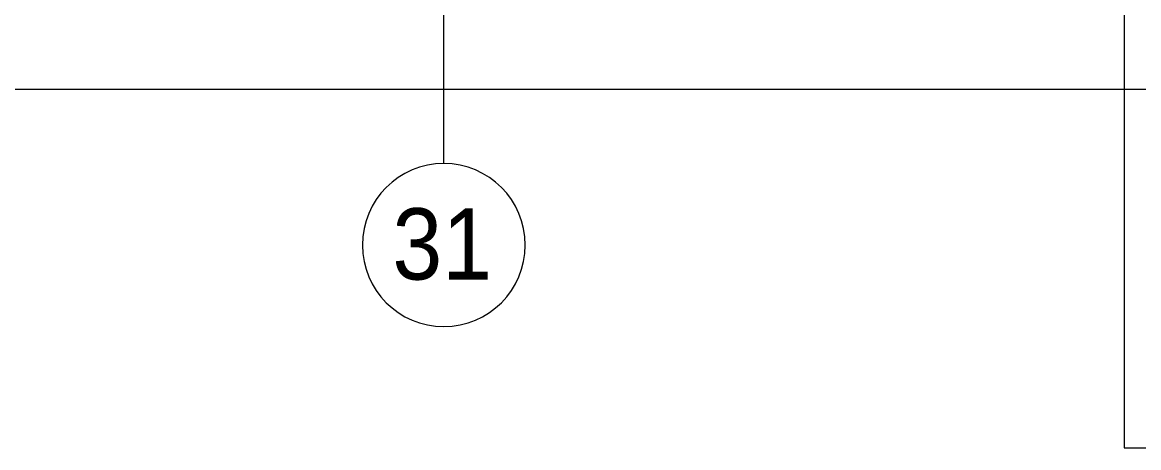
# Model space of a CAD drawing. Header units: millimetres. Extents: x -7229 to 196340, y -8553 to 29000.
# Drawn here: x 164107 to 169588, y -3301 to -1213 of the extents above; entities that cross this region are included whole.
import ezdxf

# ---------------------------------------------------------------- set-up
doc = ezdxf.new("R2010")
doc.units = ezdxf.units.MM
for name, color, linetype, lineweight in [('A-ANNO-DIMS', 7, 'Continuous', 9), ('A-ANNO-DIMS-100', 7, 'Continuous', 9), ('G-ANNO-TEXT', 7, 'Continuous', 9), ('Оси', 7, 'Continuous', 9), ('Оси-1', 7, 'Continuous', 20)]:
    doc.layers.add(name, color=color, linetype=linetype, lineweight=lineweight)
doc.styles.add('Arial_1', font='arial.ttf', dxfattribs={"width": 0.9, "height": 350})
doc.styles.add('ISOCPEUR_1', font='isocpeur.ttf', dxfattribs={"width": 0.9, "height": 250})
doc.dimstyles.new('ISO-2_5_0_9К_БОЛЬШОЙ_1', dxfattribs={"dimscale": 304.8, "dimtxt": 248.995294, "dimasz": 0.492126, "dimexe": 0.393701, "dimexo": 0.984252, "dimgap": 0, "dimtad": 1, "dimdec": 0, "dimrnd": 10, "dimzin": 0, "dimdsep": 46, "dimtxsty": 'ISOCPEUR_1', "dimblk1": 'OBLIQUE', "dimblk2": 'OBLIQUE', "dimsah": 1, "dimcen": 0.09, "dimdle": 0.393701, "dimazin": 0, "dimtfac": 1, "dimtdec": 4, "dimtix": 1, "dimtmove": 0, "dimatfit": 3, "dimfxl": 1, "dimtvp": 1, "dimtolj": 1, "dimtzin": 0, "dimarcsym": 2})

# ---------------------------------------------------------------- blocks, each defined once
blk = doc.blocks.new('Ось сетки - D8-29747960-План монтажа зашивок 1 этажа в осях 23_1-33 лист 3')
at = {"layer": 'Оси-1'}
for start, end in [(360, 180), (180, 360)]:
    blk.add_arc((0, 0), 4, start, end, dxfattribs=at)
blk = doc.blocks.new('DIMBLOCK27-План монтажа зашивок 1 этажа в осях 23_1-33 лист 3')
at = {"layer": 'A-ANNO-DIMS-100'}
for p, q in [((134776.3, -1734.6), (134776.3, -1420.7)), ((175226.3, -1734.6), (175226.3, -1420.7)), ((134656.3, -1540.7), (175346.3, -1540.7)), ((134776.3, -1540.7), (134776.3, -1734.6)), ((175226.3, -1540.7), (175226.3, -1734.6))]:
    blk.add_line(p, q, dxfattribs=at)
at = {"layer": 'A-ANNO-DIMS-100', "lineweight": 20}
for p, q in [((134776.3, -1540.7), (134851.3, -1465.7)), ((175226.3, -1540.7), (175301.3, -1465.7)), ((134776.3, -1540.7), (134701.3, -1615.7)), ((175226.3, -1540.7), (175151.3, -1615.7))]:
    blk.add_line(p, q, dxfattribs=at)
at = {"layer": 'A-ANNO-DIMS-100', "color": 0, "insert": (154582.3, -1214.1), "char_height": 250, "width": 1005.558, "attachment_point": 1, "line_spacing_factor": 1.149209, "style": 'ISOCPEUR_1'}
blk.add_mtext('40450', dxfattribs=at)
blk = doc.blocks.new('_Oblique')
at = {"color": 0, "linetype": 'ByBlock', "lineweight": -2}
blk.add_line((-0.5, -0.5), (0.5, 0.5), dxfattribs=at)

msp = doc.modelspace()

# ---------------------------------------------------------------- linework, layer by layer
at = {"layer": 'G-ANNO-TEXT'}
for p, q in [((169517, 130), (169517, -3300.7)), ((169517, -3300.7), (169975.4, -3300.7))]:
    msp.add_line(p, q, dxfattribs=at)
at = {"layer": 'Оси'}
msp.add_line((166176.3, -1906.3), (166176.3, 593.7), dxfattribs=at)

# ---------------------------------------------------------------- block references
at = {"layer": 'Оси-1', "xscale": 99.99999999999993, "yscale": 99.99999999999993, "zscale": 99.99999999999993}
msp.add_blockref('Ось сетки - D8-29747960-План монтажа зашивок 1 этажа в осях 23_1-33 лист 3', (166176.3, -2306.3), dxfattribs=at)

# ---------------------------------------------------------------- texts
at = {"layer": 'Оси', "insert": (165923.7, -2125.6), "char_height": 350, "width": 606.076, "attachment_point": 1, "style": 'Arial_1'}
msp.add_mtext('31', dxfattribs=at)

# ---------------------------------------------------------------- dimensions: what is measured, and where the dimension line sits
at = {"layer": 'A-ANNO-DIMS'}
dim = msp.add_linear_dim(base=(175226.3, -1540.7), p1=(134776.3, -1434.6), p2=(175226.3, -1434.6), dimstyle='ISO-2_5_0_9К_БОЛЬШОЙ_1', override={"dimpost": '<>', "dimfxl": 40450}, dxfattribs=at)
dim.commit()
dim.dimension.update_dxf_attribs({"geometry": 'DIMBLOCK27-План монтажа зашивок 1 этажа в осях 23_1-33 лист 3', "text_midpoint": (155001.3, -1415.7)})

doc.saveas('drawing.dxf')
